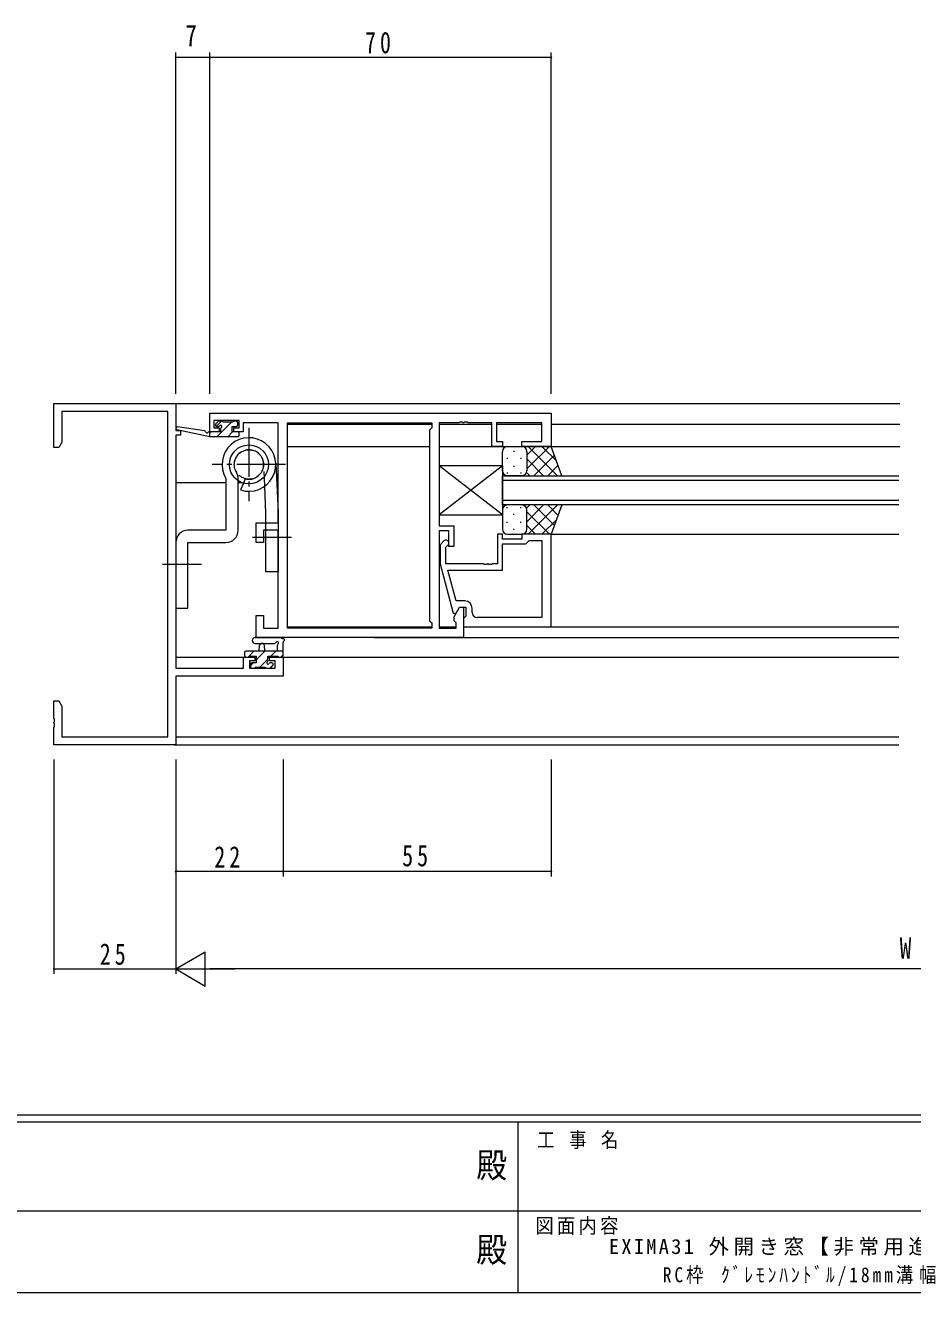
# Model space of a CAD drawing. Units: millimetres on the paper. Extents: x -397 to 397, y -282 to 282.
# Drawn here: x -109.9 to 72.1, y -282.1 to -22.1 of the extents above; entities that cross this region are included whole.
import ezdxf
from ezdxf.enums import TextEntityAlignment as Align

# ---------------------------------------------------------------- set-up
doc = ezdxf.new("R2010")
doc.units = ezdxf.units.MM
doc.linetypes.add('USER2', pattern=[13, 10, -1, 1, -1])
doc.linetypes.add('USER4', pattern=[4, 3, -1])
for name, color, linetype, lineweight in [('0-1_YKK_ZWAK', 7, 'Continuous', 18), ('0-3_YKK_11', 7, 'Continuous', 18), ('0-4_YKK_12', 2, 'Continuous', 18), ('0-5_YKK_13', 4, 'Continuous', 18), ('0-6_YKK_D', 6, 'Continuous', 18)]:
    doc.layers.add(name, color=color, linetype=linetype, lineweight=lineweight)
doc.layers.add('0-2_USER1', color=7, linetype='Continuous')
doc.styles.add('ＭＳ ゴシック', font='')
doc.styles.get('ＭＳ ゴシック').set_extended_font_data('MS Gothic')

msp = doc.modelspace()

# ---------------------------------------------------------------- linework, layer by layer
at = {"layer": '0-1_YKK_ZWAK'}
for p, q in [((376.092, -245.688), (-393.908, -245.688)), ((338.292, -247.088), (-393.908, -247.088)), ((-8.908, -247.088), (-8.908, -282.088)), ((-136.308, -265.287), (-7.508, -265.287)), ((-7.508, -265.287), (121.292, -265.287)), ((-393.908, -282.088), (338.292, -282.088))]:
    msp.add_line(p, q, dxfattribs=at)
at = {"layer": '0-3_YKK_11'}
for p, q in [((-104.033, -108.688), (-104.033, -99.688)), ((-104.033, -99.688), (-79.033, -99.688)), ((-102.403, -101.318), (-102.403, -107.596)), ((-80.663, -101.318), (-102.403, -101.318)), ((-80.663, -168.058), (-80.663, -101.318)), ((-79.033, -99.688), (-79.033, -105.188)), ((-72.033, -105.488), (-72.033, -101.688)), ((-72.033, -101.688), (-2.033, -101.688)), ((-71.233, -103.188), (-71.233, -104.688)), ((-66.033, -103.188), (-71.233, -103.188)), ((-58.033, -124.188), (-58.033, -103.618)), ((-56.103, -103.618), (-26.533, -103.618)), ((-56.103, -145.758), (-56.103, -103.618)), ((-56.103, -145.758), (-56.103, -103.618)), ((-25.033, -103.618), (-25.033, -124.788)), ((-14.233, -103.618), (-19.075, -103.618)), ((-79.033, -106.188), (-79.033, -153.958)), ((-70.133, -105.488), (-72.033, -105.488)), ((-71.233, -104.688), (-70.133, -104.688)), ((-70.133, -104.688), (-70.133, -105.488)), ((-26.963, -105.118), (-26.963, -144.258)), ((-62.533, -124.188), (-58.033, -124.188)), ((-62.533, -128.188), (-62.533, -124.188)), ((-58.033, -145.758), (-58.033, -125.688)), ((-25.033, -125.788), (-25.033, -145.758)), ((-13.033, -126.488), (-13.033, -132.588)), ((-2.033, -145.488), (-2.033, -126.488)), ((-24.057, -127.863), (-24.833, -128.639)), ((-24.833, -128.639), (-24.833, -132.584)), ((-23.633, -129.136), (-23.209, -128.712)), ((-23.633, -132.588), (-23.633, -129.136)), ((-12.033, -133.888), (-12.033, -128.488)), ((-3.963, -127.788), (-3.963, -143.558)), ((-3.963, -127.788), (-3.963, -143.558)), ((-24.833, -132.584), (-22.126, -142.688)), ((-15.991, -132.588), (-23.633, -132.588)), ((-23.241, -133.888), (-12.033, -133.888)), ((-21.553, -140.188), (-23.241, -133.888)), ((-19.733, -140.188), (-21.553, -140.188)), ((-21.963, -143.445), (-20.833, -141.488)), ((-20.833, -141.488), (-20.033, -141.488)), ((-20.033, -141.488), (-20.033, -147.688)), ((-19.533, -141.488), (-19.533, -143.288)), ((-18.233, -142.558), (-18.233, -141.688)), ((-62.533, -143.188), (-61.033, -143.188)), ((-62.533, -147.688), (-62.533, -143.188)), ((-61.033, -143.188), (-61.033, -145.758)), ((-20.033, -145.488), (-2.033, -145.488)), ((-3.963, -143.558), (-17.233, -143.558)), ((-20.033, -147.688), (-62.533, -147.688)), ((-61.033, -145.758), (-58.033, -145.758)), ((-26.533, -145.758), (-56.103, -145.758)), ((-65.133, -151.688), (-62.833, -151.688)), ((-65.133, -153.958), (-65.133, -151.688)), ((-62.833, -151.688), (-62.833, -152.488)), ((-59.833, -151.688), (-57.033, -151.688)), ((-59.833, -152.488), (-59.833, -151.688)), ((-57.033, -151.688), (-57.033, -155.588)), ((-79.033, -153.958), (-65.133, -153.958)), ((-79.033, -155.588), (-79.033, -169.688)), ((-57.033, -155.588), (-79.033, -155.588)), ((-102.403, -161.779), (-102.403, -168.058)), ((-104.033, -169.688), (-104.033, -166.146)), ((-102.403, -168.058), (-80.663, -168.058)), ((-79.033, -169.688), (-104.033, -169.688))]:
    msp.add_line(p, q, dxfattribs=at)
for points in [[(-58.033, -103.618), (-65.233, -103.618), (-65.233, -104.418), (-65.233, -105.488), (-67.133, -105.488), (-67.133, -104.688), (-66.033, -104.688), (-66.033, -103.188)], [(-26.533, -103.618), (-26.533, -104.688), (-26.963, -105.118)], [(-19.075, -103.618), (-19.258, -103.498), (-19.808, -103.498), (-19.991, -103.618), (-20.075, -103.618), (-20.258, -103.498), (-20.808, -103.498), (-20.991, -103.618), (-25.033, -103.618)], [(-2.033, -101.688), (-2.033, -108.488), (-8.033, -108.488), (-8.033, -107.488), (-3.963, -107.488), (-3.963, -103.618), (-13.233, -103.618), (-13.233, -107.488), (-12.033, -107.488), (-12.033, -108.488), (-14.233, -108.488), (-14.233, -103.618)], [(-79.033, -105.188), (-78.033, -105.188), (-78.033, -106.188), (-79.033, -106.188)], [(-102.403, -107.596), (-103.033, -108.688), (-104.033, -108.688)], [(-25.033, -124.788), (-22.033, -124.788), (-22.033, -128.988), (-23.033, -128.988), (-23.033, -125.788), (-25.033, -125.788)], [(-58.033, -125.688), (-61.033, -125.688), (-61.033, -128.188), (-62.533, -128.188)], [(-2.033, -126.488), (-8.033, -126.488), (-8.033, -127.488), (-12.033, -127.488), (-12.033, -126.488), (-13.033, -126.488)], [(-12.033, -128.488), (-7.233, -128.488), (-6.733, -127.988), (-6.533, -127.788), (-3.963, -127.788)], [(-15.258, -132.708), (-15.808, -132.708), (-15.991, -132.588)], [(-13.033, -132.588), (-14.075, -132.588), (-14.258, -132.708), (-14.808, -132.708), (-14.991, -132.588), (-15.075, -132.588), (-15.258, -132.708)], [(-22.126, -142.688), (-21.526, -142.688), (-20.833, -141.488), (-19.533, -141.488)], [(-26.963, -144.258), (-26.533, -144.688), (-26.533, -145.758)], [(-25.033, -145.758), (-21.533, -145.758), (-21.533, -144.688), (-21.963, -144.258), (-21.963, -143.445)], [(-19.533, -143.288), (-19.733, -143.488), (-20.033, -143.788), (-20.033, -145.488)], [(-62.833, -152.488), (-63.933, -152.488), (-63.933, -153.958), (-58.663, -153.958), (-58.663, -152.488), (-59.833, -152.488)], [(-104.033, -166.146), (-103.913, -165.963), (-103.913, -165.413), (-104.033, -165.229), (-104.033, -165.146), (-103.913, -164.963), (-103.913, -164.413), (-104.033, -164.229), (-104.033, -160.688), (-103.033, -160.688), (-102.403, -161.779)]]:
    msp.add_lwpolyline(points, dxfattribs=at)
for centre, radius, start, end in [((-23.633, -128.288), 0.6, 314.99999, 135.00001), ((-19.733, -141.688), 1.5, 0.00001, 89.99999), ((-17.233, -142.558), 1, 180.00001, 269.99999)]:
    msp.add_arc(centre, radius, start, end, dxfattribs=at)
at = {"layer": '0-4_YKK_12'}
for p, q in [((-79.333, -99.688), (69.467, -99.688)), ((-56.101, -103.888), (-26.534, -103.888)), ((-25.031, -103.888), (-14.234, -103.888)), ((-13.231, -103.888), (-3.964, -103.888)), ((-2.033, -103.888), (69.467, -103.888)), ((-56.103, -108.488), (-26.963, -108.488)), ((-25.033, -108.488), (69.467, -108.488)), ((-79.033, -115.888), (-68.732, -115.888)), ((-66.232, -115.888), (-65.553, -115.888)), ((-58.342, -115.888), (-58.033, -115.888)), ((-12.034, -120.488), (-12.034, -114.488)), ((-12.034, -114.488), (69.263, -114.488)), ((69.263, -115.488), (-12.034, -115.488)), ((-12.034, -119.488), (69.263, -119.488)), ((69.263, -120.488), (-12.034, -120.488)), ((-2.033, -126.488), (69.263, -126.488)), ((-56.101, -145.488), (-26.534, -145.488)), ((-25.031, -145.488), (-21.534, -145.488)), ((-14.333, -145.488), (69.263, -145.488)), ((-38.333, -147.688), (69.263, -147.688)), ((-79.033, -151.688), (-62.533, -151.688)), ((-60.133, -151.688), (69.263, -151.688)), ((-79.033, -168.058), (69.263, -168.058)), ((-79.333, -169.688), (69.263, -169.688))]:
    msp.add_line(p, q, dxfattribs=at)
at = {"layer": '0-5_YKK_13'}
for p, q in [((-70.345, -103.376), (-70.845, -103.876)), ((-70.75, -104.364), (-69.674, -103.288)), ((-70.629, -106.488), (-67.629, -103.488)), ((-69.533, -103.288), (-70.133, -103.288)), ((-67.333, -103.488), (-69.333, -103.488)), ((-66.633, -103.288), (-67.133, -103.288)), ((-66.333, -104.088), (-66.333, -103.588)), ((-72.031, -106.488), (-78.792, -105.081)), ((-73.145, -105.314), (-78.687, -104.491)), ((-72.031, -105.644), (-71.874, -105.488)), ((-69.833, -105.488), (-72.031, -105.488)), ((-66.333, -106.488), (-72.031, -106.488)), ((-70.633, -104.388), (-70.294, -104.388)), ((-69.833, -104.849), (-69.833, -105.488)), ((-68.384, -106.488), (-67.384, -105.488)), ((-66.333, -105.488), (-67.433, -105.488)), ((-66.033, -106.188), (-66.033, -105.788)), ((-11.033, -108.488), (-8.033, -108.488)), ((-2.033, -108.488), (-8.033, -108.488)), ((-7.033, -110.28), (-5.241, -108.488)), ((-7.033, -113.109), (-2.413, -108.488)), ((-6.765, -108.488), (-0.765, -114.488)), ((-3.936, -108.488), (-0.975, -111.449)), ((0.11, -114.488), (-2.033, -108.488)), ((-12.033, -113.488), (-12.033, -109.488)), ((-11.084, -110.823), (-11.084, -111.023)), ((-9.669, -109.408), (-9.669, -109.608)), ((-8.254, -110.823), (-8.254, -111.023)), ((-7.033, -109.488), (-7.033, -113.088)), ((-7.033, -109.888), (-7.033, -113.488)), ((-7.033, -111.048), (-3.593, -114.488)), ((-5.584, -114.488), (-1.388, -110.292)), ((-58.54, -111.915), (-58.036, -122.064)), ((-25.033, -112.488), (-25.033, -122.488)), ((-25.033, -112.488), (-25.033, -122.488)), ((-25.033, -112.488), (-25.033, -122.488)), ((-12.033, -122.488), (-25.033, -112.488)), ((-12.033, -112.488), (-25.033, -112.488)), ((-12.033, -122.488), (-25.033, -112.488)), ((-12.033, -112.488), (-25.033, -112.488)), ((-12.033, -122.488), (-25.033, -112.488)), ((-12.033, -112.488), (-25.033, -112.488)), ((-12.033, -112.488), (-12.033, -122.488)), ((-12.033, -112.488), (-12.033, -122.488)), ((-12.033, -112.488), (-12.033, -122.488)), ((-11.084, -113.853), (-11.084, -114.053)), ((-9.669, -112.438), (-9.669, -112.638)), ((-8.254, -113.853), (-8.254, -114.053)), ((-7.089, -113.82), (-6.421, -114.488)), ((-2.756, -114.488), (-0.644, -112.377)), ((-68.732, -115.046), (-68.732, -125.688)), ((-66.232, -125.688), (-66.232, -115.529)), ((-65.172, -116.022), (-65.733, -117.418)), ((-60.533, -122.188), (-60.795, -116.633)), ((-8.033, -114.488), (-11.033, -114.488)), ((-8.033, -114.488), (0.11, -114.488)), ((-60.533, -134.188), (-60.533, -122.188)), ((-58.036, -122.064), (-58.033, -134.188)), ((-12.033, -121.488), (-12.033, -125.488)), ((-11.084, -121.123), (-11.084, -120.923)), ((-8.033, -120.488), (-11.033, -120.488)), ((-8.254, -121.123), (-8.254, -120.923)), ((0.11, -120.488), (-8.033, -120.488)), ((-7.089, -121.156), (-6.421, -120.488)), ((-7.033, -123.928), (-3.593, -120.488)), ((-7.033, -125.088), (-7.033, -121.488)), ((-7.033, -121.868), (-2.413, -126.488)), ((-7.033, -125.488), (-7.033, -121.888)), ((-6.765, -126.488), (-0.765, -120.488)), ((-5.584, -120.488), (-1.388, -124.684)), ((-2.756, -120.488), (-0.644, -122.6)), ((0.11, -120.488), (-2.033, -126.488)), ((-11.084, -124.153), (-11.084, -123.953)), ((-9.669, -122.538), (-9.669, -122.338)), ((-8.254, -124.153), (-8.254, -123.953)), ((-7.033, -124.696), (-5.241, -126.488)), ((-3.936, -126.488), (-0.975, -123.527)), ((-68.732, -125.688), (-76.533, -125.688)), ((-11.033, -126.488), (-8.033, -126.488)), ((-9.669, -125.568), (-9.669, -125.368)), ((-2.033, -126.488), (-8.033, -126.488)), ((-79.033, -128.188), (-79.033, -141.688)), ((-76.533, -128.188), (-68.732, -128.188)), ((-76.533, -141.688), (-76.533, -128.188)), ((-58.033, -134.188), (-60.533, -134.188)), ((-79.033, -141.688), (-76.533, -141.688)), ((-62.761, -147.688), (-57.598, -147.688)), ((-64.933, -150.788), (-64.933, -151.388)), ((-57.033, -150.488), (-64.633, -150.488)), ((-64.193, -151.688), (-62.993, -150.488)), ((-62.761, -148.888), (-58.8, -148.89)), ((-62.533, -152.273), (-60.748, -150.488)), ((-61.933, -150.488), (-61.831, -149.343)), ((-60.733, -150.488), (-60.835, -149.343)), ((-59.502, -151.488), (-58.502, -150.488)), ((-58.233, -149.307), (-58.233, -150.488)), ((-57.033, -151.388), (-57.033, -148.707)), ((-64.633, -151.688), (-64.033, -151.688)), ((-63.833, -151.488), (-62.533, -151.488)), ((-63.733, -153.473), (-63.148, -152.888)), ((-63.733, -153.188), (-63.733, -153.688)), ((-62.533, -152.888), (-63.433, -152.888)), ((-62.533, -151.488), (-62.533, -152.888)), ((-61.802, -153.788), (-60.133, -152.118)), ((-60.133, -151.488), (-58.133, -151.488)), ((-60.133, -152.427), (-60.133, -151.488)), ((-59.744, -153.974), (-59.046, -153.276)), ((-59.333, -152.888), (-59.672, -152.888)), ((-57.933, -151.688), (-57.333, -151.688)), ((-57.457, -151.688), (-57.033, -151.263)), ((-63.433, -153.988), (-62.933, -153.988)), ((-62.733, -153.788), (-60.633, -153.788)), ((-60.433, -153.988), (-59.833, -153.988)), ((-59.621, -153.9), (-59.121, -153.4))]:
    msp.add_line(p, q, dxfattribs=at)
at = {"layer": '0-5_YKK_13', "linetype": 'USER2'}
for p, q in [((-64.033, -104.688), (-64.033, -119.688)), ((-56.533, -112.188), (-71.533, -112.188)), ((-55.282, -127.188), (-63.284, -127.188)), ((-73.782, -132.689), (-81.784, -132.689))]:
    msp.add_line(p, q, dxfattribs=at)
at = {"layer": '0-5_YKK_13', "linetype": 'USER4'}
for p, q in [((-60.795, -116.633), (-61.011, -112.045)), ((-66.232, -115.529), (-66.232, -115.093)), ((-64.806, -115.112), (-65.172, -116.022))]:
    msp.add_line(p, q, dxfattribs=at)
at = {"layer": '0-5_YKK_13'}
for points in [[(-72.031, -106.488), (-72.031, -105.488), (-72.118, -105.474)], [(-67.433, -105.488), (-67.433, -104.388), (-66.633, -104.388)], [(-12.033, -112.488), (-25.033, -122.488), (-12.033, -122.488)], [(-12.033, -112.488), (-25.033, -122.488), (-12.033, -122.488)], [(-12.033, -112.488), (-25.033, -122.488), (-12.033, -122.488)]]:
    msp.add_lwpolyline(points, dxfattribs=at)
msp.add_circle((-64.033, -112.188), 4, dxfattribs=at)
at = {"layer": '0-5_YKK_13', "linetype": 'USER4'}
msp.add_circle((-64.033, -112.188), 3, dxfattribs=at)
at = {"layer": '0-5_YKK_13'}
for centre, radius, start, end in [((-70.633, -104.088), 0.3, 135, 270), ((-70.133, -103.588), 0.3, 90, 135), ((-69.533, -103.488), 0.2, 0, 90), ((-67.133, -103.488), 0.2, 90, 180), ((-66.633, -103.588), 0.3, 0, 90), ((-78.731, -104.788), 0.3, 81.55064, 258.25019), ((-73.189, -105.611), 0.3, 21.55064, 81.55064), ((-72.631, -105.391), 0.3, 201.55064, 320.80246), ((-72.166, -105.77), 0.3, 80.80246, 140.80246), ((-70.294, -104.088), 0.3, 270, 326.94427), ((-69.833, -104.388), 0.25, 303.05573, 146.94427), ((-69.533, -104.849), 0.3, 123.05573, 180), ((-66.633, -104.088), 0.3, 270, 0), ((-66.333, -105.788), 0.3, 0, 90), ((-66.333, -106.188), 0.3, 270, 0), ((-64.033, -112.188), 5.5, 251.99529, 211.3077), ((-11.033, -109.488), 1, 90, 180), ((-8.033, -109.488), 1, 0, 90), ((-8.033, -109.488), 1, 0, 90), ((-11.033, -113.488), 1, 180, 270), ((-8.033, -113.488), 1, 270, 0), ((-8.033, -113.488), 1, 270, 0), ((-11.033, -121.488), 1, 90, 180), ((-8.033, -121.488), 1, 0, 90), ((-8.033, -121.488), 1, 0, 90), ((-76.533, -128.188), 2.5, 90, 180), ((-68.732, -125.688), 2.5, 270, 0), ((-11.033, -125.488), 1, 180, 270), ((-8.033, -125.488), 1, 270, 0), ((-8.033, -125.488), 1, 270, 0), ((-62.76, -148.288), 0.6, 89.95977, 269.95977), ((-57.598, -147.988), 0.3, 40.52878, 90), ((-57.142, -147.598), 0.3, 220.52878, 280.52878), ((-57.033, -148.188), 0.3, 300, 100.52878), ((-64.633, -150.788), 0.3, 90, 180), ((-61.333, -149.388), 0.5, 5.09207, 174.90793), ((-58.799, -148.59), 0.3, 269.95977, 340.81024), ((-58.233, -148.788), 0.3, 300, 160.81024), ((-57.933, -149.307), 0.3, 120, 180), ((-56.733, -148.707), 0.3, 120, 180), ((-64.633, -151.388), 0.3, 180, 270), ((-64.033, -151.488), 0.2, 270, 0), ((-63.433, -153.188), 0.3, 90, 180), ((-60.133, -152.888), 0.25, 123.05573, 326.94427), ((-60.433, -152.427), 0.3, 303.05573, 0), ((-59.672, -153.188), 0.3, 90, 146.94427), ((-59.333, -153.188), 0.3, 315, 90), ((-57.933, -151.488), 0.2, 180, 270), ((-57.333, -151.388), 0.3, 270, 0), ((-63.433, -153.688), 0.3, 180, 270), ((-62.933, -153.788), 0.2, 270, 0), ((-60.433, -153.788), 0.2, 180, 270), ((-59.833, -153.688), 0.3, 270, 315)]:
    msp.add_arc(centre, radius, start, end, dxfattribs=at)
at = {"layer": '0-5_YKK_13', "linetype": 'USER4'}
for centre, radius, start, end in [((-64.033, -112.188), 3.025, 255.18169, 211.7314), ((-68.732, -115.093), 2.5, 0, 31.7314)]:
    msp.add_arc(centre, radius, start, end, dxfattribs=at)
at = {"layer": '0-6_YKK_D'}
for p, q in [((-79.033, -97.688), (-79.033, -27.688)), ((-72.033, -97.688), (-72.033, -27.688)), ((-72.033, -97.688), (-72.033, -27.688)), ((-2.033, -97.688), (-2.033, -27.688)), ((-72.033, -28.688), (-79.033, -28.688)), ((-2.033, -28.688), (-72.033, -28.688)), ((-104.033, -172.688), (-104.033, -216.688)), ((-79.033, -172.688), (-79.033, -216.688)), ((-79.033, -172.688), (-79.033, -196.688)), ((-79.033, -172.688), (-79.033, -216.688)), ((-57.033, -172.688), (-57.033, -196.688)), ((-57.033, -172.688), (-57.033, -196.688)), ((-2.033, -172.688), (-2.033, -196.688)), ((-57.033, -195.688), (-79.033, -195.688)), ((-2.033, -195.688), (-57.033, -195.688)), ((-79.033, -215.688), (-72.971, -212.188)), ((-72.971, -219.188), (-72.971, -212.188)), ((-104.033, -215.688), (-79.033, -215.688)), ((-79.033, -215.688), (-72.971, -219.188)), ((-79.033, -215.688), (-66.908, -215.688)), ((213.967, -215.688), (-72.033, -215.688))]:
    msp.add_line(p, q, dxfattribs=at)
for centre, start, end in [((-79.033, -28.688), 0, 180), ((-72.033, -28.688), 0, 180), ((-72.033, -28.688), 0, 180), ((-2.033, -28.688), 0, 180), ((-79.033, -28.688), 180, 0), ((-72.033, -28.688), 180, 0), ((-72.033, -28.688), 180, 0), ((-2.033, -28.688), 180, 0), ((-79.033, -195.688), 0, 180), ((-79.033, -195.688), 180, 0), ((-57.033, -195.688), 0, 180), ((-57.033, -195.688), 0, 180), ((-57.033, -195.688), 180, 0), ((-57.033, -195.688), 180, 0), ((-2.033, -195.688), 0, 180), ((-2.033, -195.688), 180, 0), ((-104.033, -215.688), 0, 180), ((-104.033, -215.688), 180, 0)]:
    msp.add_arc(centre, 0.106, start, end, dxfattribs=at)

# ---------------------------------------------------------------- texts
at = {"layer": '0-1_YKK_ZWAK', "style": 'ＭＳ ゴシック', "width": 0.9}
for p in [(-17.39, -260.044), (-17.39, -277.365)]:
    msp.add_text('殿', height=5.132, dxfattribs=at).set_placement(p, align=Align.BOTTOM_LEFT)
at = {"layer": '0-1_YKK_ZWAK', "char_height": 3.079, "attachment_point": 7, "style": 'ＭＳ ゴシック'}
for s, insert in [('\\T1.22;\\W0.85;工\\~事\\~名', (-4.896, -252.62)), ('\\T1.17;\\W0.9;図面内容', (-5.291, -270.236))]:
    msp.add_mtext(s, dxfattribs=dict(at, insert=insert))
at = {"layer": '0-2_USER1', "char_height": 3.079, "attachment_point": 7, "style": 'ＭＳ ゴシック'}
for s, insert in [('\\T1.22;EXIMA31\\~外開き窓【非常用進入口仕様】', (9.789, -274.537)), ('\\T1.34;\\W0.85;RC枠\\~ｸﾞﾚﾓﾝﾊﾝﾄﾞﾙ/18mm溝幅', (20.849, -280.712))]:
    msp.add_mtext(s, dxfattribs=dict(at, insert=insert))
at = {"layer": '0-6_YKK_D', "color": 7, "style": 'ＭＳ ゴシック', "width": 0.8}
for s, p in [('7', (-77.08, -27.688)), ('W', (69.432, -214.888))]:
    msp.add_text(s, height=4.399, dxfattribs=at).set_placement(p, align=Align.BOTTOM_LEFT)
at = {"layer": '0-6_YKK_D', "color": 7, "char_height": 4.399, "attachment_point": 7, "style": 'ＭＳ ゴシック'}
for s, insert in [('\\T1.37;\\W0.75;70', (-40.225, -27.888)), ('\\T1.37;\\W0.75;22', (-71.127, -194.888)), ('\\T1.37;\\W0.75;55', (-32.603, -194.688)), ('\\T1.37;\\W0.75;25', (-94.615, -214.888))]:
    msp.add_mtext(s, dxfattribs=dict(at, insert=insert))

doc.saveas('drawing.dxf')
